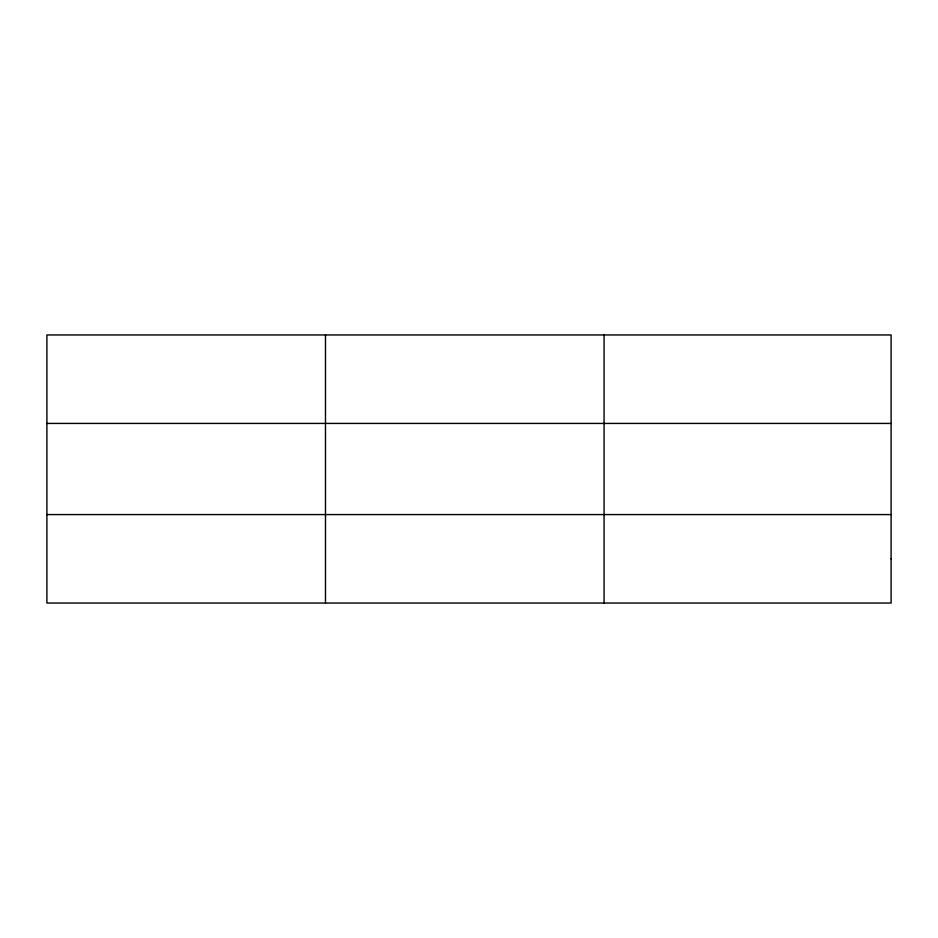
<?xml version="1.0" encoding="UTF-8"?>
<svg xmlns="http://www.w3.org/2000/svg" width="938" height="938" viewBox="0 0 938 938"><rect width="100%" height="100%" fill="white"/><g stroke="black" fill="none" stroke-linecap="round" stroke-linejoin="round"><path stroke-width="1.41" d="M325.486 334.96L325.486 603.04M604.072 334.96L604.072 603.04M46.9 423.425L891.1 423.425M46.9 514.575L891.1 514.575M891.1 558.814L891.1 603.04L46.9 603.04L46.9 334.96L891.1 334.96L891.1 558.814"/></g></svg>
